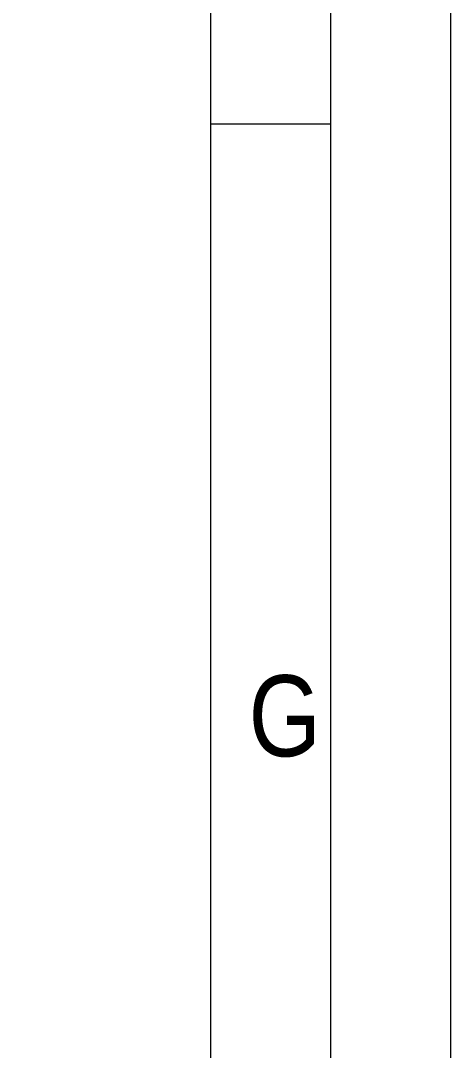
# Model space of a CAD drawing. Header units: millimetres. Extents: x 29 to 95071, y 20 to 67221.
# Drawn here: x 92210 to 95071, y 11454 to 18311 of the extents above; entities that cross this region are included whole.
import ezdxf

# ---------------------------------------------------------------- set-up
doc = ezdxf.new("R2010")
doc.units = ezdxf.units.MM

msp = doc.modelspace()

# ---------------------------------------------------------------- linework, layer by layer
at = {"color": 7, "lineweight": 0}
for points in [[(95070.8, 19.8), (29.1, 19.8), (29.1, 67220.6), (95070.8, 67220.6)], [(94272.8, 817.8), (2428.1, 817.8), (2428.1, 66422.6), (94272.8, 66422.6)], [(93474.8, 1615.8), (3226.1, 1615.8), (3226.1, 65624.6), (93474.8, 65624.6)]]:
    msp.add_lwpolyline(points, close=True, dxfattribs=at)
msp.add_lwpolyline([(94272.8, 17620.4), (93474.8, 17620.4)], dxfattribs=at)

# ---------------------------------------------------------------- texts
at = {"color": 7, "insert": (93727.6, 13951.9), "char_height": 539.544, "attachment_point": 1}
msp.add_mtext('{\\fSwiss721BT-LightCondensed|b0|i0|c0;G}', dxfattribs=at)

doc.saveas('drawing.dxf')
